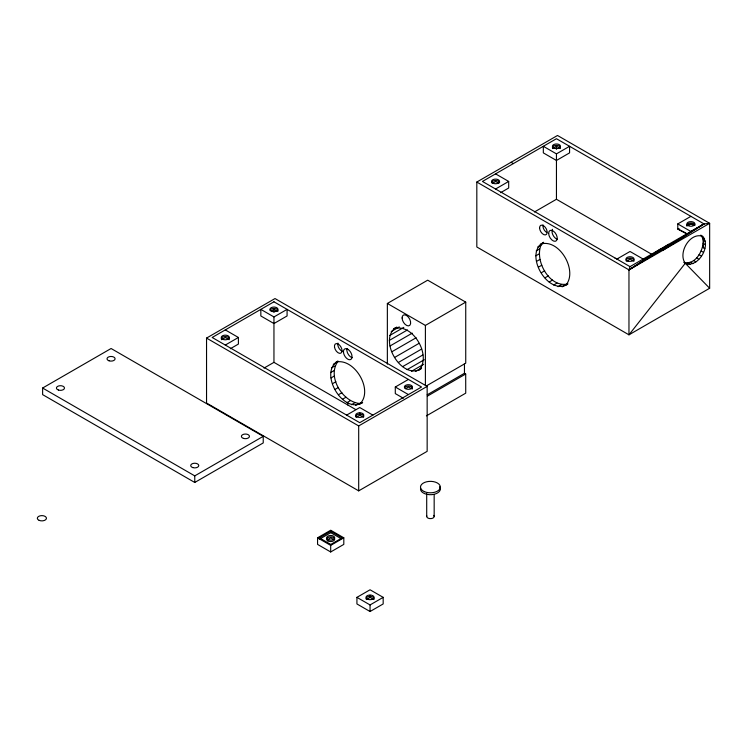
<?xml version="1.0" encoding="UTF-8"?>
<svg xmlns="http://www.w3.org/2000/svg" width="747" height="747" viewBox="0 0 747 747"><rect width="100%" height="100%" fill="white"/><g stroke="black" fill="none" stroke-linecap="round" stroke-linejoin="round"><path stroke-width="1.12" d="M703.301 247.948L703.357 239.946M703.263 237.695C704.598 248.518 696.316 265.587 683.748 262.346M421.028 368.934C401.503 380.326 377.954 340.016 395.733 327.597M567.188 284.551C547.42 295.551 523.245 253.224 543.648 242.289L541.08 245.035L537.737 246.958M568 283.916C549.68 288.37 534.329 260.563 541.08 245.035M355.647 405.378L358.98 403.455L362.64 402.596C342.976 414.8 318.409 372.706 337.812 361.081M358.98 403.455C341.79 401.083 326.925 375.946 338.055 361.268M703.011 236.463C690.144 231.467 677.576 252.981 685.27 263.28C698.557 268.911 713.161 243.186 700.733 235.146L702.292 237.182L703.132 239.992L705.411 241.3M476.819 182.044L628.965 269.882L630.02 266.642L660.918 248.788L704.029 223.923L709.65 223.316L709.65 288.258L628.965 334.824L476.819 246.986L476.819 182.044L557.505 135.478L709.65 223.316L628.965 269.882L628.965 334.824L685.27 263.28L709.65 288.258M419.011 370.101C432.037 355.908 412.755 322.387 393.79 328.811L396.816 327.065M565.526 285.513C578.552 271.32 559.27 237.798 540.305 244.222M359.298 404.529C374.34 391.316 354.956 357.85 336.15 362.043M630.02 266.642L482.441 181.437L556.45 138.718L704.029 223.923L628.965 269.882L660.918 248.788M628.965 269.882L668.658 244.325M663.196 250.105L704.029 223.923L690.91 231.505L677.781 223.923L677.781 229.021L686.866 233.988M42.616 388.029L111.088 348.504L263.233 436.341L263.233 442.934L194.762 482.459L42.616 394.621L42.616 388.029L194.762 475.876L263.233 436.341M206.545 338.083L275.008 298.557L427.153 386.395L427.153 451.337L358.691 490.863L206.545 403.025L206.545 338.083L358.691 425.93L427.153 386.395M221.56 339.708L225.361 337.513L229.161 339.708M271.105 311.023A4.034 2.325 0 0 0 277.847 309.977A4.034 2.325 0 0 0 272.907 307.129A4.034 2.325 0 0 0 271.105 311.023L274.028 309.417L276.885 311.06M492.787 183.118L495.634 181.465L498.492 183.118M552.724 148.532L556.524 146.337L560.325 148.532M225.286 345.049L238.405 337.476L238.405 344.068L230.337 348.728M273.953 316.952L287.081 309.379L287.081 315.962L273.953 323.544L260.834 315.962L260.834 309.379L273.953 316.952L273.953 362.351L355.721 409.561M495.56 189.01L508.688 181.437L508.688 188.02L500.611 192.679M556.45 153.873L569.569 146.3L569.569 152.883L556.45 160.465L543.33 152.883L543.33 146.3L556.45 153.873L556.45 199.272L651.823 254.335M263.99 368.103L273.953 362.351M534.45 211.971L556.45 199.272M387.357 364.144L387.357 303.469L427.695 280.181L465.736 302.133L465.736 363.182L426.406 385.891M333.283 364.34L336.617 362.416M391.223 331.547L399.29 326.897M331.397 367.935L334.731 366.002M389.691 335.515L403.81 327.363M536.206 250.927L539.549 248.994M330.622 372.566L333.965 370.643M389.299 340.427L407.451 329.95M535.814 255.838L539.147 253.905M331.014 377.935L334.357 376.012M387.357 303.469L425.398 325.421L465.736 302.133M390.065 345.954L412.251 333.143M536.589 261.366L539.922 259.433M332.546 383.669L335.889 381.736M391.951 351.716L416.154 337.747M538.466 267.127L541.808 265.204M335.114 389.374L338.456 387.441M394.827 357.327L419.02 343.359M541.342 272.739L544.675 270.816M338.54 394.659L341.883 392.735M398.478 362.407L421.672 349.017M544.993 277.819L548.335 275.886M342.593 399.178L345.936 397.255M402.68 366.6L422.849 354.956M549.194 282.011L552.528 280.078M346.991 402.605L350.334 400.681M407.124 369.625L424.268 359.727M553.648 285.037L556.982 283.104M351.445 404.725L354.788 402.801M411.532 371.278L423.633 364.284M558.046 286.68L561.38 284.756M415.584 371.436L421.635 367.944M562.099 286.848L565.432 284.915M346.627 415.108L359.746 407.526L372.865 415.108M403.361 398.254L395.294 393.594L395.294 387.011L408.413 379.429M616.901 259.06L630.02 251.487L643.148 259.06M677.781 223.923L690.91 216.35M356.02 417.34L359.821 415.145L363.621 417.34M405.556 388.655A4.034 2.325 0 0 0 412.307 387.609A4.034 2.325 0 0 0 407.367 384.761A4.034 2.325 0 0 0 405.556 388.655L408.488 387.039L411.336 388.692M626.294 261.291L630.094 259.097L633.904 261.291M427.153 394.836L464.457 373.295L465.698 374.004L465.736 393.165L426.406 415.864M427.377 396.134L465.698 374.004M317.568 537.803L330.688 530.23L343.807 537.803L343.807 544.395L330.688 551.968L317.568 544.395L317.568 537.803L330.688 545.385L343.807 537.803M319.352 537.84L330.762 531.257L342.173 537.84L330.762 544.432L319.352 537.84L319.352 539.259M320.304 538.718L330.762 532.676L341.22 538.718M327.905 539.493L330.762 537.84L333.61 539.493M356.926 597.357L370.054 589.785L383.174 597.357L383.174 603.949L370.054 611.522L356.926 603.949L356.926 597.357L370.054 604.939L383.174 597.357M366.319 599.589L370.129 597.395L373.93 599.589M686.829 225.818L690.984 223.96L694.243 225.127M687.94 225.127L690.984 223.96L694.094 225.314M679.574 229.058L677.781 229.021L685.905 233.017M702.292 237.182L704.561 238.498M703.216 243.382L705.485 244.699M702.516 247.126L704.794 248.443M701.097 250.973L703.375 252.29M699.043 254.652L701.321 255.969M696.503 257.92L698.781 259.228M693.655 260.544L695.924 261.852M690.676 262.356L692.945 263.663M687.772 263.224L690.051 264.531M511.051 162.276L513.338 163.593M685.242 263.093L687.52 264.41M495.56 173.855L508.688 181.437M395.294 387.011L408.413 394.584M225.286 329.903L238.405 337.476M556.45 145.712L556.45 149.204M464.457 363.537L464.457 373.295M434.166 494.701L434.166 516.466M426.705 493.552L426.705 516.466M425.398 325.421L425.398 385.321M370.129 595.331L370.129 597.395M370.054 604.939L370.054 611.522M359.821 413.072L359.821 415.145M358.691 425.93L358.691 490.863M347.747 402.969L347.747 404.949M330.762 531.257L330.762 532.676M330.688 545.385L330.688 551.968M273.953 308.791L273.953 312.283M194.762 475.876L194.762 482.459M366.021 598.777A4.034 2.325 0 0 1 370.054 596.451A4.034 2.325 0 0 1 374.088 598.777M557.467 239.301A6.069 3.502 60 0 1 556.356 238.853L555.245 238.069A6.069 3.502 60 0 1 552.537 229.292M546.785 232.522A5.378 3.109 60 0 1 543.032 224.894M615.08 258.322A18.824 10.869 0 0 1 617.881 258.882M687.007 225.949A4.034 2.325 0 0 1 690.377 223.036A4.034 2.325 0 0 1 694.943 225.351M552.556 148.317A4.034 2.325 0 0 1 555.927 145.413A4.034 2.325 0 0 1 560.483 147.719M625.986 260.479A4.034 2.325 0 0 1 630.02 258.154A4.034 2.325 0 0 1 634.054 260.479M491.526 182.856A4.034 2.325 0 0 1 495.56 180.522A4.034 2.325 0 0 1 499.603 182.856M439.591 486.773A9.926 5.733 0 0 1 431.719 494.654A9.926 5.733 0 0 1 420.58 488.221M433.671 515.393A3.735 2.157 0 0 1 432.298 518.334L431.402 518.549A3.735 2.157 0 0 1 426.826 515.906M352.126 357.682A6.069 3.502 60 0 1 346.963 348.532M342.35 351.286A5.378 3.109 60 0 1 337.961 343.088M404.519 387.824A4.034 2.325 0 0 1 409.459 386.18A4.034 2.325 0 0 1 412.307 389.028M355.712 416.527A4.034 2.325 0 0 1 359.746 414.193A4.034 2.325 0 0 1 363.78 416.527M270.059 310.192A4.034 2.325 0 0 1 274.999 308.548A4.034 2.325 0 0 1 277.847 311.396M221.252 338.895A4.034 2.325 0 0 1 225.286 336.57A4.034 2.325 0 0 1 229.32 338.895M273.953 301.797L212.167 337.476L359.746 422.681L421.532 387.011L273.953 301.797M347.822 349.288L346.711 348.793A6.069 3.502 60 0 0 343.489 352.304A6.069 3.502 60 0 0 347.672 359.111L348.784 359.606A6.069 3.502 60 0 0 352.005 356.095A6.069 3.502 60 0 0 347.822 349.288M39.161 520.37A4.575 2.643 0 0 0 46.435 518.549A4.575 2.643 0 0 0 40.077 515.822A4.575 2.643 0 0 0 39.161 520.37M368.038 599.374A4.034 2.325 0 0 0 374.088 597.357A4.034 2.325 0 0 0 368.038 595.34A4.034 2.325 0 0 0 368.038 599.374M548.662 233.4A6.069 3.502 60 0 0 555.152 241.309A6.069 3.502 60 0 0 555.03 232.662A6.069 3.502 60 0 0 548.662 233.4M539.586 227.9A5.378 3.109 60 0 0 545.338 234.922A5.378 3.109 60 0 0 545.235 227.256A5.378 3.109 60 0 0 539.586 227.9M688.052 225.575A4.034 2.325 0 0 0 694.803 224.53A4.034 2.325 0 0 0 689.864 221.682A4.034 2.325 0 0 0 688.052 225.575M553.592 147.943A4.034 2.325 0 0 0 560.343 146.898A4.034 2.325 0 0 0 555.404 144.05A4.034 2.325 0 0 0 553.592 147.943M628.003 261.077A4.034 2.325 0 0 0 634.054 259.06A4.034 2.325 0 0 0 628.003 257.043A4.034 2.325 0 0 0 628.003 261.077M492.712 183.08A4.034 2.325 0 0 0 499.463 182.035A4.034 2.325 0 0 0 494.523 179.187A4.034 2.325 0 0 0 492.712 183.08M424.371 491.629A9.926 5.733 0 0 0 440.263 487.828A9.926 5.733 0 0 0 426.621 481.787A9.926 5.733 0 0 0 424.371 491.629M334.516 347.215A5.378 3.109 60 0 0 340.772 353.2A5.378 3.109 60 0 0 339.418 344.974A5.378 3.109 60 0 0 334.516 347.215M243.41 438.377A4.034 2.325 0 0 0 249.461 436.36A4.034 2.325 0 0 0 243.41 434.343A4.034 2.325 0 0 0 243.41 438.377M192.735 467.575A4.034 2.325 0 0 0 198.786 465.558A4.034 2.325 0 0 0 192.735 463.542A4.034 2.325 0 0 0 192.735 467.575M109.043 360.801A4.034 2.325 0 0 0 115.094 358.784A4.034 2.325 0 0 0 109.043 356.767A4.034 2.325 0 0 0 109.043 360.801M58.443 390.046A4.034 2.325 0 0 0 64.494 388.029A4.034 2.325 0 0 0 58.443 386.012A4.034 2.325 0 0 0 58.443 390.046M356.889 416.751A4.034 2.325 0 0 0 363.64 415.705A4.034 2.325 0 0 0 358.7 412.858A4.034 2.325 0 0 0 356.889 416.751M222.438 339.119A4.034 2.325 0 0 0 229.18 338.083A4.034 2.325 0 0 0 224.24 335.226A4.034 2.325 0 0 0 222.438 339.119M328.671 539.82A4.034 2.325 0 0 0 334.721 537.803A4.034 2.325 0 0 0 328.671 535.786A4.034 2.325 0 0 0 328.671 539.82M327.83 540.875A4.034 2.325 0 0 0 334.581 539.829A4.034 2.325 0 0 0 329.642 536.981A4.034 2.325 0 0 0 327.83 540.875M402.091 317.961A6.069 3.502 60 0 0 408.581 325.869A6.069 3.502 60 0 0 408.46 317.223A6.069 3.502 60 0 0 402.091 317.961"/></g></svg>
